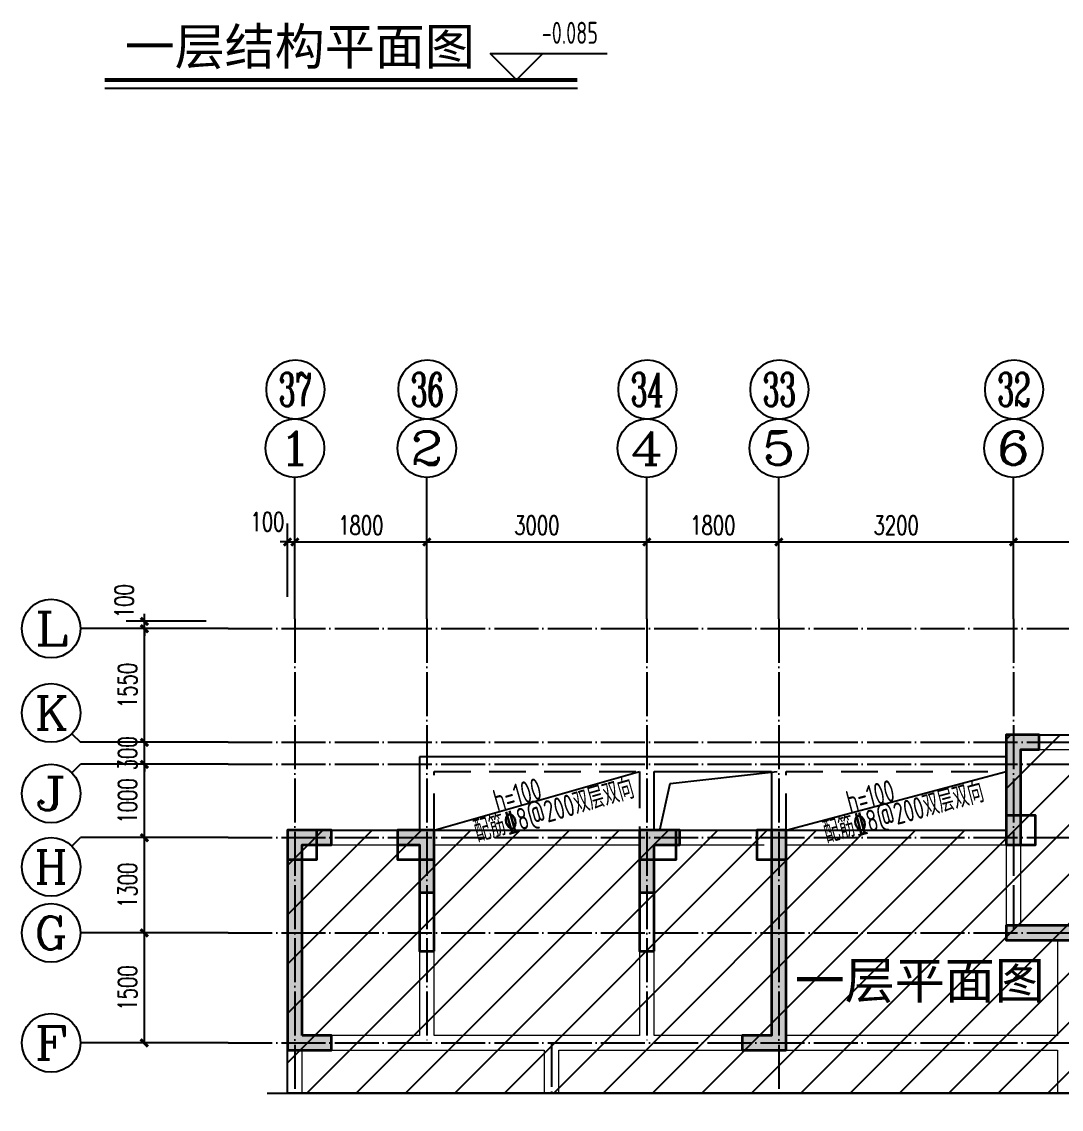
# Model space of a CAD drawing. Extents: x 393367 to 3005760, y 4998 to 826018.
# Drawn here: x 2516382 to 2530557, y 541250 to 556080 of the extents above; entities that cross this region are included whole.
import ezdxf
from ezdxf.enums import TextEntityAlignment as Align

# ---------------------------------------------------------------- set-up
doc = ezdxf.new("R2010")
doc.units = 0
doc.header["$LTSCALE"] = 1000
for name, pattern in [('DASHED', [0.75, 0.5, -0.25]), ('DOTE', [2.42, 2, -0.2, 0.02, -0.2]), ('虚线', [500, 300, -200])]:
    doc.linetypes.add(name, pattern=pattern)
doc.layers.get('0').update_dxf_attribs({"linetype": 'CONTINUOUS'})
doc.layers.get('Defpoints').update_dxf_attribs({"linetype": 'CONTINUOUS'})
for name, color, linetype in [('AXIS', 3, 'CONTINUOUS'), ('AXIS_TEXT', 7, 'CONTINUOUS'), ('COLU', 7, 'CONTINUOUS'), ('DOTE', 8, 'DOTE'), ('S-填充', 251, 'CONTINUOUS'), ('S-引出线', 40, 'CONTINUOUS'), ('S-文字', 7, 'CONTINUOUS'), ('S-标高', 3, 'CONTINUOUS'), ('S-梁', 4, 'DASHED'), ('S-梁实线', 4, 'CONTINUOUS'), ('S-楼板文字', 7, 'CONTINUOUS'), ('S-洞口边线', 7, 'CONTINUOUS'), ('S-砼墙', 150, 'CONTINUOUS'), ('S-砼墙填充', 251, 'CONTINUOUS'), ('THIN', 7, 'CONTINUOUS')]:
    doc.layers.add(name, color=color, linetype=linetype)
doc.layers.add('砼梁虚线', color=4, linetype='虚线', lineweight=18)
doc.styles.add('-宋体', font='')
doc.styles.add('_TCH_AXIS', font='COMPLEX', dxfattribs={"bigfont": 'GBCBIG'})
doc.styles.add('_TCH_DIM_T3', font='SIMPLEX', dxfattribs={"width": 0.705882, "bigfont": 'GBCBIG'})
doc.styles.add('COMPLEX', font='COMPLEX')
doc.styles.add('TSSD_Label', font='Tssdeng.shx', dxfattribs={"width": 0.7, "bigfont": 'hztxt.shx'})
doc.styles.add('TSSD_Rein', font='Tssdeng.shx', dxfattribs={"width": 0.7, "bigfont": 'hztxt.shx'})
doc.styles.get('-宋体').set_extended_font_data('SimSun')
doc.dimstyles.new('_TCH_ARCH&&100', dxfattribs={"dimtxt": 255, "dimasz": 100, "dimexe": 250, "dimexo": 300, "dimgap": 100, "dimtad": 1, "dimdec": 0, "dimzin": 0, "dimdsep": 46, "dimtxsty": '_TCH_DIM_T3', "dimblk": 'ARCHTICK', "dimcen": 0.09, "dimclrt": 7, "dimazin": 2, "dimtfac": 1, "dimtdec": 0, "dimtix": 1, "dimtmove": 2, "dimatfit": 3, "dimldrblk": 'ARCHTICK', "dimfxl": 1, "dimtolj": 1, "dimtzin": 0, "dimarcsym": 0})

# ---------------------------------------------------------------- blocks, each defined once
blk = doc.blocks.new('_ArchTick')
at = {"color": 0, "linetype": 'ByBlock', "const_width": 0.4}
blk.add_lwpolyline([(-0.5, -0.5), (0.5, 0.5)], dxfattribs=at)
blk = doc.blocks.new('*D3055')
at = {"layer": 'AXIS', "color": 0, "lineweight": -2}
for p, q in [((2518898, 543654), (2517804, 543654)), ((2518054, 542154), (2518054, 543654)), ((2518898, 542154), (2517804, 542154))]:
    blk.add_line(p, q, dxfattribs=at)
at = {"layer": 'Defpoints', "color": 0}
for p in [(2518054, 543654), (2519198, 543654), (2519198, 542154)]:
    blk.add_point(p, dxfattribs=at)
at = {"layer": 'AXIS', "color": 0, "lineweight": -2, "xscale": 100, "yscale": 100, "zscale": 100}
for p, rotation in [((2518054, 543654), 90), ((2518054, 542154), 270)]:
    blk.add_blockref('_ArchTick', p, dxfattribs=dict(at, rotation=rotation))
at = {"layer": 'AXIS', "color": 7, "insert": (2517826, 542904), "char_height": 255, "attachment_point": 5, "rotation": 90, "style": '_TCH_DIM_T3'}
blk.add_mtext('\\A1;1500', dxfattribs=at)
blk = doc.blocks.new('*D3056')
at = {"layer": 'AXIS', "color": 0, "lineweight": -2}
for p, q in [((2518898, 544954), (2517804, 544954)), ((2518054, 543654), (2518054, 544954)), ((2518898, 543654), (2517804, 543654))]:
    blk.add_line(p, q, dxfattribs=at)
at = {"layer": 'Defpoints', "color": 0}
for p in [(2518054, 544954), (2519198, 544954), (2519198, 543654)]:
    blk.add_point(p, dxfattribs=at)
at = {"layer": 'AXIS', "color": 0, "lineweight": -2, "xscale": 100, "yscale": 100, "zscale": 100}
for p, rotation in [((2518054, 544954), 90), ((2518054, 543654), 270)]:
    blk.add_blockref('_ArchTick', p, dxfattribs=dict(at, rotation=rotation))
at = {"layer": 'AXIS', "color": 7, "insert": (2517826, 544304), "char_height": 255, "attachment_point": 5, "rotation": 90, "style": '_TCH_DIM_T3'}
blk.add_mtext('\\A1;1300', dxfattribs=at)
blk = doc.blocks.new('*D3057')
at = {"layer": 'AXIS', "color": 0, "lineweight": -2}
for p, q in [((2518898, 545954), (2517804, 545954)), ((2518054, 544954), (2518054, 545954)), ((2518898, 544954), (2517804, 544954))]:
    blk.add_line(p, q, dxfattribs=at)
at = {"layer": 'Defpoints', "color": 0}
for p in [(2518054, 545954), (2519198, 545954), (2519198, 544954)]:
    blk.add_point(p, dxfattribs=at)
at = {"layer": 'AXIS', "color": 0, "lineweight": -2, "xscale": 100, "yscale": 100, "zscale": 100}
for p, rotation in [((2518054, 545954), 90), ((2518054, 544954), 270)]:
    blk.add_blockref('_ArchTick', p, dxfattribs=dict(at, rotation=rotation))
at = {"layer": 'AXIS', "color": 7, "insert": (2517826, 545454), "char_height": 255, "attachment_point": 5, "rotation": 90, "style": '_TCH_DIM_T3'}
blk.add_mtext('\\A1;1000', dxfattribs=at)
blk = doc.blocks.new('*D3058')
at = {"layer": 'AXIS', "color": 0, "lineweight": -2}
for p, q in [((2518054, 546254), (2518054, 546354)), ((2518898, 546254), (2517804, 546254)), ((2518054, 545954), (2518054, 546254)), ((2518898, 545954), (2517804, 545954)), ((2518054, 545954), (2518054, 545854))]:
    blk.add_line(p, q, dxfattribs=at)
at = {"layer": 'Defpoints', "color": 0}
for p in [(2518054, 546254), (2519198, 546254), (2519198, 545954)]:
    blk.add_point(p, dxfattribs=at)
at = {"layer": 'AXIS', "color": 0, "lineweight": -2, "xscale": 100, "yscale": 100, "zscale": 100}
for p, rotation in [((2518054, 546254), 270), ((2518054, 545954), 90)]:
    blk.add_blockref('_ArchTick', p, dxfattribs=dict(at, rotation=rotation))
at = {"layer": 'AXIS', "color": 7, "insert": (2517826, 546104), "char_height": 255, "attachment_point": 5, "rotation": 90, "style": '_TCH_DIM_T3'}
blk.add_mtext('\\A1;300', dxfattribs=at)
blk = doc.blocks.new('*D3059')
at = {"layer": 'AXIS', "color": 0, "lineweight": -2}
for p, q in [((2518898, 547804), (2517804, 547804)), ((2518054, 546254), (2518054, 547804)), ((2518898, 546254), (2517804, 546254))]:
    blk.add_line(p, q, dxfattribs=at)
at = {"layer": 'Defpoints', "color": 0}
for p in [(2518054, 547804), (2519198, 547804), (2519198, 546254)]:
    blk.add_point(p, dxfattribs=at)
at = {"layer": 'AXIS', "color": 0, "lineweight": -2, "xscale": 100, "yscale": 100, "zscale": 100}
for p, rotation in [((2518054, 547804), 90), ((2518054, 546254), 270)]:
    blk.add_blockref('_ArchTick', p, dxfattribs=dict(at, rotation=rotation))
at = {"layer": 'AXIS', "color": 7, "insert": (2517826, 547029), "char_height": 255, "attachment_point": 5, "rotation": 90, "style": '_TCH_DIM_T3'}
blk.add_mtext('\\A1;1550', dxfattribs=at)
blk = doc.blocks.new('*D3060')
at = {"layer": 'AXIS', "color": 0, "lineweight": -2}
for p, q in [((2518054, 547904), (2518054, 548004)), ((2518898, 547904), (2517804, 547904)), ((2518054, 547804), (2518054, 547904)), ((2518898, 547804), (2517804, 547804)), ((2518054, 547804), (2518054, 547704))]:
    blk.add_line(p, q, dxfattribs=at)
at = {"layer": 'Defpoints', "color": 0}
for p in [(2518054, 547904), (2519198, 547904), (2519198, 547804)]:
    blk.add_point(p, dxfattribs=at)
at = {"layer": 'AXIS', "color": 0, "lineweight": -2, "xscale": 100, "yscale": 100, "zscale": 100}
for p, rotation in [((2518054, 547904), 270), ((2518054, 547804), 90)]:
    blk.add_blockref('_ArchTick', p, dxfattribs=dict(at, rotation=rotation))
at = {"layer": 'AXIS', "color": 7, "insert": (2517779, 548179), "char_height": 255, "attachment_point": 5, "rotation": 90, "style": '_TCH_DIM_T3'}
blk.add_mtext('\\A1;100', dxfattribs=at)
blk = doc.blocks.new('*D3061')
at = {"layer": 'AXIS', "color": 0, "lineweight": -2}
for p, q in [((2520007, 548238), (2520007, 549237)), ((2520107, 548238), (2520107, 549237)), ((2520007, 548987), (2519907, 548987)), ((2520007, 548987), (2520107, 548987)), ((2520107, 548987), (2520207, 548987))]:
    blk.add_line(p, q, dxfattribs=at)
at = {"layer": 'Defpoints', "color": 0}
for p in [(2520107, 548987), (2520007, 547938), (2520107, 547938)]:
    blk.add_point(p, dxfattribs=at)
at = {"layer": 'AXIS', "color": 0, "lineweight": -2, "xscale": 100, "yscale": 100, "zscale": 100}
blk.add_blockref('_ArchTick', (2520007, 548987), dxfattribs=at)
at = {"layer": 'AXIS', "color": 0, "lineweight": -2, "xscale": 100, "yscale": 100, "zscale": 100, "rotation": 180}
blk.add_blockref('_ArchTick', (2520107, 548987), dxfattribs=at)
at = {"layer": 'AXIS', "color": 7, "insert": (2519732, 549262), "char_height": 255, "attachment_point": 5, "style": '_TCH_DIM_T3'}
blk.add_mtext('\\A1;100', dxfattribs=at)
blk = doc.blocks.new('*D3062')
at = {"layer": 'AXIS', "color": 0, "lineweight": -2}
for p, q in [((2520107, 548238), (2520107, 549237)), ((2521907, 548238), (2521907, 549237)), ((2520107, 548987), (2521907, 548987))]:
    blk.add_line(p, q, dxfattribs=at)
at = {"layer": 'Defpoints', "color": 0}
for p in [(2521907, 548987), (2520107, 547938), (2521907, 547938)]:
    blk.add_point(p, dxfattribs=at)
at = {"layer": 'AXIS', "color": 0, "lineweight": -2, "xscale": 100, "yscale": 100, "zscale": 100, "rotation": 180}
blk.add_blockref('_ArchTick', (2520107, 548987), dxfattribs=at)
at = {"layer": 'AXIS', "color": 0, "lineweight": -2, "xscale": 100, "yscale": 100, "zscale": 100}
blk.add_blockref('_ArchTick', (2521907, 548987), dxfattribs=at)
at = {"layer": 'AXIS', "color": 7, "insert": (2521007, 549214), "char_height": 255, "attachment_point": 5, "style": '_TCH_DIM_T3'}
blk.add_mtext('\\A1;1800', dxfattribs=at)
blk = doc.blocks.new('*D3063')
at = {"layer": 'AXIS', "color": 0, "lineweight": -2}
for p, q in [((2521907, 548238), (2521907, 549237)), ((2524907, 548238), (2524907, 549237)), ((2521907, 548987), (2524907, 548987))]:
    blk.add_line(p, q, dxfattribs=at)
at = {"layer": 'Defpoints', "color": 0}
for p in [(2524907, 548987), (2521907, 547938), (2524907, 547938)]:
    blk.add_point(p, dxfattribs=at)
at = {"layer": 'AXIS', "color": 0, "lineweight": -2, "xscale": 100, "yscale": 100, "zscale": 100, "rotation": 180}
blk.add_blockref('_ArchTick', (2521907, 548987), dxfattribs=at)
at = {"layer": 'AXIS', "color": 0, "lineweight": -2, "xscale": 100, "yscale": 100, "zscale": 100}
blk.add_blockref('_ArchTick', (2524907, 548987), dxfattribs=at)
at = {"layer": 'AXIS', "color": 7, "insert": (2523407, 549214), "char_height": 255, "attachment_point": 5, "style": '_TCH_DIM_T3'}
blk.add_mtext('\\A1;3000', dxfattribs=at)
blk = doc.blocks.new('*D3064')
at = {"layer": 'AXIS', "color": 0, "lineweight": -2}
for p, q in [((2524907, 548238), (2524907, 549237)), ((2526707, 548238), (2526707, 549237)), ((2524907, 548987), (2526707, 548987))]:
    blk.add_line(p, q, dxfattribs=at)
at = {"layer": 'Defpoints', "color": 0}
for p in [(2526707, 548987), (2524907, 547938), (2526707, 547938)]:
    blk.add_point(p, dxfattribs=at)
at = {"layer": 'AXIS', "color": 0, "lineweight": -2, "xscale": 100, "yscale": 100, "zscale": 100, "rotation": 180}
blk.add_blockref('_ArchTick', (2524907, 548987), dxfattribs=at)
at = {"layer": 'AXIS', "color": 0, "lineweight": -2, "xscale": 100, "yscale": 100, "zscale": 100}
blk.add_blockref('_ArchTick', (2526707, 548987), dxfattribs=at)
at = {"layer": 'AXIS', "color": 7, "insert": (2525807, 549214), "char_height": 255, "attachment_point": 5, "style": '_TCH_DIM_T3'}
blk.add_mtext('\\A1;1800', dxfattribs=at)
blk = doc.blocks.new('*D3065')
at = {"layer": 'AXIS', "color": 0, "lineweight": -2}
for p, q in [((2526707, 548238), (2526707, 549237)), ((2529907, 548238), (2529907, 549237)), ((2526707, 548987), (2529907, 548987))]:
    blk.add_line(p, q, dxfattribs=at)
at = {"layer": 'Defpoints', "color": 0}
for p in [(2529907, 548987), (2526707, 547938), (2529907, 547938)]:
    blk.add_point(p, dxfattribs=at)
at = {"layer": 'AXIS', "color": 0, "lineweight": -2, "xscale": 100, "yscale": 100, "zscale": 100, "rotation": 180}
blk.add_blockref('_ArchTick', (2526707, 548987), dxfattribs=at)
at = {"layer": 'AXIS', "color": 0, "lineweight": -2, "xscale": 100, "yscale": 100, "zscale": 100}
blk.add_blockref('_ArchTick', (2529907, 548987), dxfattribs=at)
at = {"layer": 'AXIS', "color": 7, "insert": (2528307, 549214), "char_height": 255, "attachment_point": 5, "style": '_TCH_DIM_T3'}
blk.add_mtext('\\A1;3200', dxfattribs=at)
blk = doc.blocks.new('*D3066')
at = {"layer": 'AXIS', "color": 0, "lineweight": -2}
for p, q in [((2529907, 548238), (2529907, 549237)), ((2532407, 548238), (2532407, 549237)), ((2529907, 548987), (2532407, 548987))]:
    blk.add_line(p, q, dxfattribs=at)
at = {"layer": 'Defpoints', "color": 0}
for p in [(2532407, 548987), (2529907, 547938), (2532407, 547938)]:
    blk.add_point(p, dxfattribs=at)
at = {"layer": 'AXIS', "color": 0, "lineweight": -2, "xscale": 100, "yscale": 100, "zscale": 100, "rotation": 180}
blk.add_blockref('_ArchTick', (2529907, 548987), dxfattribs=at)
at = {"layer": 'AXIS', "color": 0, "lineweight": -2, "xscale": 100, "yscale": 100, "zscale": 100}
blk.add_blockref('_ArchTick', (2532407, 548987), dxfattribs=at)
at = {"layer": 'AXIS', "color": 7, "insert": (2531157, 549214), "char_height": 255, "attachment_point": 5, "style": '_TCH_DIM_T3'}
blk.add_mtext('\\A1;2500', dxfattribs=at)
blk = doc.blocks.new('_axiso')
blk.add_circle((0, 0), 0.5)
at = {"layer": 'AXIS_TEXT', "style": 'COMPLEX', "width": 1.041667}
blk.add_attdef('A', text='', height=0.56, dxfattribs=at).set_placement((-0.25, -0.28), (0.25, -0.28), align=Align.FIT)

msp = doc.modelspace()

# ---------------------------------------------------------------- hatches: boundary and pattern name
at = {"layer": 'S-填充', "linetype": 'ByBlock'}
h = msp.add_hatch(dxfattribs=at)
h.set_pattern_fill('ANSI31', color=8, scale=150, style=0)
h.paths.add_polyline_path([(2520007.37875, 541470.1364), (2520007.37875, 545054.13004), (2529807.37924, 545054.13004), (2529807.37924, 546354.13096), (2532307.47701, 546354.13096), (2532307.41265, 546891.6125), (2533677.46566, 546891.6125), (2533747.46566, 547111.6125), (2533867.46566, 546671.6125), (2533937.46566, 546891.6125), (2535307.51863, 546891.83462), (2535307.54825, 546354.08416), (2537807.57479, 546354.08416), (2537807.57479, 545054.13004), (2546807.52444, 545054.13004), (2546807.52444, 543392.13322), (2547027.52444, 543322.13322), (2546587.52444, 543202.13322), (2546807.52444, 543132.13322), (2546807.52445, 541470.1364), (2533537.4516, 541470.1364), (2533467.4516, 541250.1364), (2533347.4516, 541690.1364), (2533277.4516, 541470.1364)])
at = {"layer": 'S-砼墙填充'}
for points in [[(2530007.37924, 544854.1308), (2530007.37924, 546154.13096), (2530257.47699, 546154.13096), (2530257.47699, 546354.13096), (2529807.37924, 546354.13096), (2529807.37924, 544854.1308)], [(2520207.37875, 542254.12928), (2520207.37875, 544854.13004), (2520607.47092, 544854.13004), (2520607.47092, 545054.13004), (2520007.37875, 545054.13004), (2520007.37875, 542054.12928), (2520607.37872, 542054.12928), (2520607.37872, 542254.12928)], [(2522007.38033, 544204.12932), (2522007.38033, 545054.13004), (2521507.47701, 545054.13004), (2521507.47701, 544854.13004), (2521807.38033, 544854.13004), (2521807.38033, 544204.12932)], [(2525007.37808, 544204.12944), (2525007.37808, 544854.13004), (2525357.37808, 544854.13004), (2525357.37808, 545054.13004), (2524807.37808, 545054.13004), (2524807.37808, 544204.12944)], [(2526807.47784, 542054.10749), (2526807.47784, 545054.13004), (2526607.47784, 545054.13004), (2526607.47784, 542254.10822), (2526207.47482, 542254.1097), (2526207.47408, 542054.1097)], [(2532507.38064, 543554.1307), (2532507.38064, 544154.1307), (2532307.38064, 544154.1307), (2532307.38064, 543754.1307), (2529807.38291, 543754.1307), (2529807.38291, 543554.1307)]]:
    msp.add_hatch(color=142, dxfattribs=at).paths.add_polyline_path(points)

# ---------------------------------------------------------------- linework, layer by layer
at = {"layer": 'AXIS'}
for p, q in [((2520107.37875, 547938.11267), (2520107.37875, 549864.76129)), ((2521907.37875, 547938.11267), (2521907.37875, 549864.76129)), ((2524907.37875, 547938.11267), (2524907.37875, 549864.76129)), ((2526707.37875, 547938.11267), (2526707.37875, 549864.76129)), ((2529907.37875, 547938.11267), (2529907.37875, 549864.76129)), ((2519198.40652, 547804.13005), (2517182.09003, 547804.13005)), ((2517064.93274, 546371.28733), (2517182.09003, 546254.13005)), ((2519198.40652, 546254.13005), (2517182.09003, 546254.13005)), ((2517064.93274, 545836.97276), (2517182.09003, 545954.13005)), ((2519198.40652, 545954.13005), (2517182.09003, 545954.13005)), ((2517064.93274, 544836.97275), (2517182.09003, 544954.13004)), ((2519198.40652, 544954.13004), (2517182.09003, 544954.13004)), ((2519198.40652, 543654.13004), (2517182.09003, 543654.13004)), ((2519198.40652, 542154.13004), (2517182.09003, 542154.13004))]:
    msp.add_line(p, q, dxfattribs=at)
at = {"layer": 'COLU', "lineweight": 35}
for points in [[(2529807.37924, 544854.13004), (2530207.37924, 544854.13004), (2530207.37924, 545254.13004), (2529807.37924, 545254.13004)], [(2520407.37875, 545054.13004), (2520007.37875, 545054.13004), (2520007.37875, 544654.13004), (2520407.37875, 544654.13004)], [(2522007.38033, 545054.13004), (2521507.47701, 545054.13004), (2521507.47701, 544654.13004), (2522007.38033, 544654.13004)], [(2525307.28141, 545054.13004), (2524807.37808, 545054.13004), (2524807.37808, 544654.13004), (2525307.28141, 544654.13004)], [(2526807.31573, 545054.13003), (2526407.31573, 545054.13003), (2526407.31573, 544654.13003), (2526807.31573, 544654.13003)]]:
    msp.add_lwpolyline(points, close=True, dxfattribs=at)
at = {"layer": 'DOTE', "linetype": 'DOTE', "ltscale": 0.3}
for p, q in [((2520107.37875, 547938.11267), (2520107.37875, 541470.1364)), ((2521907.37875, 547938.11267), (2521907.37875, 542154.13004)), ((2524907.37875, 547938.11267), (2524907.37875, 542154.13004)), ((2526707.37875, 547938.11267), (2526707.37875, 541470.1364)), ((2529907.37875, 547938.11267), (2529907.37875, 543654.13004)), ((2519198.40652, 547804.13005), (2546807.52445, 547804.13005)), ((2519198.40652, 546254.13005), (2546807.52445, 546254.13005)), ((2519198.40652, 545954.13005), (2546807.52445, 545954.13005)), ((2519198.40652, 544954.13004), (2546807.52445, 544954.13004)), ((2519198.40652, 543654.13004), (2546807.52445, 543654.13004)), ((2519198.40652, 542154.13004), (2546807.52445, 542154.13004)), ((2523607.37875, 542154.13004), (2523607.37875, 541470.1364))]:
    msp.add_line(p, q, dxfattribs=at)
at = {"layer": 'S-引出线'}
for p, q in [((2522007.38033, 545054.13004), (2524807.37808, 545854.13004)), ((2526807.47784, 545054.13004), (2529807.37924, 545854.13004))]:
    msp.add_line(p, q, dxfattribs=at)
at = {"layer": 'S-引出线', "color": 3, "const_width": 56}
msp.add_lwpolyline([(2517512.98988, 555287.00132), (2523959.68804, 555287.00132)], dxfattribs=at)
at = {"layer": 'S-引出线', "color": 3}
msp.add_lwpolyline([(2517512.98988, 555175.00132), (2523959.68804, 555175.00132)], dxfattribs=at)
at = {"layer": 'S-标高'}
for p, q in [((2523129.27756, 555287.00132), (2522769.27756, 555647.00132)), ((2522769.27756, 555647.00132), (2524363.23226, 555647.00132)), ((2523129.27756, 555287.00132), (2523489.27756, 555647.00132))]:
    msp.add_line(p, q, dxfattribs=at)
at = {"layer": 'S-梁'}
for p, q in [((2522007.38033, 545854.13004), (2524807.37808, 545854.13004)), ((2522007.38033, 545054.13004), (2522007.38033, 545854.13004)), ((2524807.37808, 545854.13004), (2524807.37808, 545054.13004)), ((2526807.47784, 545054.13004), (2526807.47784, 545854.13004)), ((2526807.47784, 545854.13004), (2529807.37924, 545854.13004))]:
    msp.add_line(p, q, dxfattribs=at)
at = {"layer": 'S-梁实线'}
for p, q in [((2524907.37808, 546054.13004), (2521807.38033, 546054.13004)), ((2521807.38033, 546054.13004), (2521807.38033, 545054.13004)), ((2526707.47784, 546054.13004), (2524907.37808, 546054.13004)), ((2529807.37924, 546054.13004), (2526707.47784, 546054.13004)), ((2525007.37808, 545054.13004), (2525007.37808, 545854.13004)), ((2525007.37808, 545854.13004), (2526607.47784, 545854.13004)), ((2526607.47784, 545854.13004), (2526607.47784, 545054.13004))]:
    msp.add_line(p, q, dxfattribs=at)
at = {"layer": 'S-洞口边线'}
msp.add_lwpolyline([(2525082.37808, 545054.13004), (2525223.9662, 545693.14132), (2526682.47784, 545854.13004)], dxfattribs=at)
at = {"layer": 'S-砼墙', "color": 150, "lineweight": 35}
for points in [[(2530007.37924, 544854.1308), (2530007.37924, 546154.13096), (2530257.47699, 546154.13096), (2530257.47699, 546354.13096), (2529807.37924, 546354.13096), (2529807.37924, 544854.1308)], [(2520207.37875, 542254.12928), (2520207.37875, 544854.13004), (2520607.47092, 544854.13004), (2520607.47092, 545054.13004), (2520007.37875, 545054.13004), (2520007.37875, 542054.12928), (2520607.37872, 542054.12928), (2520607.37872, 542254.12928)], [(2522007.38033, 544204.12932), (2522007.38033, 545054.13004), (2521507.47701, 545054.13004), (2521507.47701, 544854.13004), (2521807.38033, 544854.13004), (2521807.38033, 544204.12932)], [(2525007.37808, 544204.12944), (2525007.37808, 544854.13004), (2525357.37808, 544854.13004), (2525357.37808, 545054.13004), (2524807.37808, 545054.13004), (2524807.37808, 544204.12944)], [(2526807.47784, 542054.10749), (2526807.47784, 545054.13004), (2526607.47784, 545054.13004), (2526607.47784, 542254.10822), (2526207.47482, 542254.1097), (2526207.47408, 542054.1097)], [(2532507.38064, 543554.1307), (2532507.38064, 544154.1307), (2532307.38064, 544154.1307), (2532307.38064, 543754.1307), (2529807.38291, 543754.1307), (2529807.38291, 543554.1307)]]:
    msp.add_lwpolyline(points, close=True, dxfattribs=at)
at = {"layer": 'S-砼墙', "color": 40, "lineweight": 35}
msp.add_lwpolyline([(2522007.38033, 543404.12932), (2522007.38033, 545054.13004), (2521507.47701, 545054.13004), (2521507.47701, 544854.13004), (2521807.38033, 544854.13004), (2521807.38033, 543404.12932), (2522007.38033, 543404.12932)], dxfattribs=at)
msp.add_lwpolyline([(2525007.37808, 543404.12944), (2525007.37808, 544854.13004), (2525357.37808, 544854.13004), (2525357.37808, 545054.13004), (2524807.37808, 545054.13004), (2524807.37808, 543404.12944)], close=True, dxfattribs=at)
at = {"layer": 'S-砼墙填充'}
msp.add_lwpolyline([(2546807.52445, 541470.1364), (2533537.4516, 541470.1364), (2533467.4516, 541250.1364), (2533347.4516, 541690.1364), (2533277.4516, 541470.1364), (2520007.37875, 541470.1364), (2520007.37875, 541470.1364), (2520007.37875, 545054.13004), (2529807.37924, 545054.13004), (2529807.37924, 546354.13096), (2532307.47701, 546354.13096), (2532307.41265, 546891.6125), (2533677.46566, 546891.6125), (2533747.46566, 547111.6125), (2533867.46566, 546671.6125), (2533937.46566, 546891.6125), (2535307.51863, 546891.83462), (2535307.54825, 546354.08416), (2537807.57479, 546354.08416), (2537807.57479, 545054.13004), (2546807.52444, 545054.13004)], dxfattribs=at)
at = {"layer": 'THIN'}
msp.add_lwpolyline([(2519727.37875, 541470.1364), (2533277.4516, 541470.1364), (2533347.4516, 541690.1364), (2533467.4516, 541250.1364), (2533537.4516, 541470.1364), (2547087.52445, 541470.1364)], dxfattribs=at)
at = {"layer": '砼梁虚线', "lineweight": 18}
for p, q in [((2531457.47699, 546354.13096), (2530257.47699, 546354.13096)), ((2530257.47699, 546154.13096), (2531457.47699, 546154.13096)), ((2521507.47701, 545054.13004), (2520607.47092, 545054.13004)), ((2524807.37808, 545054.13004), (2522007.38033, 545054.13004)), ((2526507.47784, 545054.13004), (2525357.37808, 545054.13004)), ((2529807.37924, 545054.13004), (2526807.31573, 545054.13004)), ((2520607.47092, 544854.13004), (2521507.47701, 544854.13004)), ((2522007.38033, 544854.13004), (2524807.37808, 544854.13004)), ((2525357.37808, 544854.13004), (2526507.47784, 544854.13004)), ((2526807.31573, 544854.13004), (2529807.37924, 544854.13004)), ((2529807.37924, 544854.13004), (2529807.37924, 543754.1307)), ((2530007.37924, 543754.1307), (2530007.37924, 544854.13004)), ((2530507.38034, 543554.1307), (2530507.38034, 542254.10786)), ((2521807.38033, 543404.12992), (2521807.37337, 542254.12587)), ((2522007.37337, 542254.12522), (2522007.38033, 543404.12871)), ((2524807.37808, 543404.12944), (2524807.37808, 542254.11487)), ((2525007.37808, 542254.11413), (2525007.37808, 543404.12944)), ((2521807.37337, 542254.12587), (2520607.37901, 542254.12928)), ((2523607.38267, 542254.11931), (2522007.37337, 542254.12522)), ((2524807.37808, 542254.11487), (2523607.38267, 542254.11931)), ((2526207.47482, 542254.1097), (2525007.37808, 542254.11413)), ((2530507.38034, 542254.10786), (2526807.47784, 542254.10786)), ((2520007.37875, 542054.12928), (2520007.37875, 541470.1364)), ((2520207.37875, 541470.1364), (2520207.37875, 542054.12928)), ((2520607.37844, 542054.12928), (2521907.37248, 542054.12558)), ((2521907.37239, 542054.12558), (2523507.3823, 542054.11968)), ((2523507.3823, 542054.11968), (2523507.3823, 541470.1364)), ((2523707.3823, 541470.1364), (2523707.3823, 542054.11894)), ((2523707.3823, 542054.11894), (2524907.37771, 542054.1145)), ((2524907.37771, 542054.1145), (2526207.47408, 542054.1097)), ((2526807.47784, 542054.10786), (2530507.38034, 542054.10786)), ((2530507.38034, 542054.10786), (2530507.38034, 541470.1364))]:
    msp.add_line(p, q, dxfattribs=at)

# ---------------------------------------------------------------- block references
at = {"layer": 'AXIS'}
ref = msp.add_blockref('_axiso', (2520113.1947, 551064.69264), dxfattribs=dict(at, xscale=-800, yscale=800, zscale=800))
ref.add_attrib('A', '37', dxfattribs={"layer": 'AXIS_TEXT', "height": 452.54834, "style": '_TCH_AXIS', "width": 0.636364}).set_placement((2519886.92053, 550838.41847), (2520339.46887, 550838.41847), align=Align.FIT)
ref = msp.add_blockref('_axiso', (2521913.1947, 551064.69264), dxfattribs=dict(at, xscale=-800, yscale=800, zscale=800))
ref.add_attrib('A', '36', dxfattribs={"layer": 'AXIS_TEXT', "height": 452.54834, "style": '_TCH_AXIS', "width": 0.636364}).set_placement((2521686.92053, 550838.41847), (2522139.46887, 550838.41847), align=Align.FIT)
ref = msp.add_blockref('_axiso', (2524913.1947, 551064.69264), dxfattribs=dict(at, xscale=-800, yscale=800, zscale=800))
ref.add_attrib('A', '34', dxfattribs={"layer": 'AXIS_TEXT', "height": 452.54834, "style": '_TCH_AXIS', "width": 0.6}).set_placement((2524686.92053, 550838.41847), (2525139.46887, 550838.41847), align=Align.FIT)
ref = msp.add_blockref('_axiso', (2526713.1947, 551064.69264), dxfattribs=dict(at, xscale=-800, yscale=800, zscale=800))
ref.add_attrib('A', '33', dxfattribs={"layer": 'AXIS_TEXT', "height": 452.54834, "style": '_TCH_AXIS', "width": 0.636364}).set_placement((2526486.92053, 550838.41847), (2526939.46887, 550838.41847), align=Align.FIT)
ref = msp.add_blockref('_axiso', (2529913.1947, 551064.69264), dxfattribs=dict(at, xscale=-800, yscale=800, zscale=800))
ref.add_attrib('A', '32', dxfattribs={"layer": 'AXIS_TEXT', "height": 452.54834, "style": '_TCH_AXIS', "width": 0.636364}).set_placement((2529686.92053, 550838.41847), (2530139.46887, 550838.41847), align=Align.FIT)
ref = msp.add_blockref('_axiso', (2520107.37875, 550264.76129), dxfattribs=dict(at, xscale=800, yscale=800, zscale=800))
ref.add_attrib('A', '1', dxfattribs={"layer": 'AXIS_TEXT', "height": 452.54834, "style": '_TCH_AXIS', "width": 2.333333}).set_placement((2519881.10458, 550038.48712), (2520333.65292, 550038.48712), align=Align.FIT)
ref = msp.add_blockref('_axiso', (2521907.37875, 550264.76129), dxfattribs=dict(at, xscale=800, yscale=800, zscale=800))
ref.add_attrib('A', '2', dxfattribs={"layer": 'AXIS_TEXT', "height": 452.54834, "style": '_TCH_AXIS', "width": 1.5}).set_placement((2521681.10458, 550038.48712), (2522133.65292, 550038.48712), align=Align.FIT)
ref = msp.add_blockref('_axiso', (2524907.37875, 550264.76129), dxfattribs=dict(at, xscale=800, yscale=800, zscale=800))
ref.add_attrib('A', '4', dxfattribs={"layer": 'AXIS_TEXT', "height": 452.54834, "style": '_TCH_AXIS', "width": 1.3125}).set_placement((2524681.10458, 550038.48712), (2525133.65292, 550038.48712), align=Align.FIT)
ref = msp.add_blockref('_axiso', (2526707.37875, 550264.76129), dxfattribs=dict(at, xscale=800, yscale=800, zscale=800))
ref.add_attrib('A', '5', dxfattribs={"layer": 'AXIS_TEXT', "height": 452.54834, "style": '_TCH_AXIS', "width": 1.5}).set_placement((2526481.10458, 550038.48712), (2526933.65292, 550038.48712), align=Align.FIT)
ref = msp.add_blockref('_axiso', (2529907.37875, 550264.76129), dxfattribs=dict(at, xscale=800, yscale=800, zscale=800))
ref.add_attrib('A', '6', dxfattribs={"layer": 'AXIS_TEXT', "height": 452.54834, "style": '_TCH_AXIS', "width": 1.5}).set_placement((2529681.10458, 550038.48712), (2530133.65292, 550038.48712), align=Align.FIT)
ref = msp.add_blockref('_axiso', (2516782.09003, 547804.13005), dxfattribs=dict(at, xscale=800, yscale=800, zscale=800))
ref.add_attrib('A', 'L', dxfattribs={"layer": 'AXIS_TEXT', "height": 452.54834, "style": '_TCH_AXIS', "width": 1.4}).set_placement((2516555.81586, 547577.85588), (2517008.3642, 547577.85588), align=Align.FIT)
ref = msp.add_blockref('_axiso', (2516782.09003, 546654.13005), dxfattribs=dict(at, xscale=800, yscale=800, zscale=800))
ref.add_attrib('A', 'K', dxfattribs={"layer": 'AXIS_TEXT', "height": 452.54834, "style": '_TCH_AXIS', "width": 1.105263}).set_placement((2516555.81586, 546427.85588), (2517008.3642, 546427.85588), align=Align.FIT)
ref = msp.add_blockref('_axiso', (2516782.09003, 545554.13005), dxfattribs=dict(at, xscale=800, yscale=800, zscale=800))
ref.add_attrib('A', 'J', dxfattribs={"layer": 'AXIS_TEXT', "height": 452.54834, "style": '_TCH_AXIS', "width": 1.909091}).set_placement((2516555.81586, 545327.85588), (2517008.3642, 545327.85588), align=Align.FIT)
ref = msp.add_blockref('_axiso', (2516782.09003, 544554.13004), dxfattribs=dict(at, xscale=800, yscale=800, zscale=800))
ref.add_attrib('A', 'H', dxfattribs={"layer": 'AXIS_TEXT', "height": 452.54834, "style": '_TCH_AXIS', "width": 1.05}).set_placement((2516555.81586, 544327.85587), (2517008.3642, 544327.85587), align=Align.FIT)
ref = msp.add_blockref('_axiso', (2516782.09003, 543654.13004), dxfattribs=dict(at, xscale=800, yscale=800, zscale=800))
ref.add_attrib('A', 'G', dxfattribs={"layer": 'AXIS_TEXT', "height": 452.54834, "style": '_TCH_AXIS', "width": 1.166667}).set_placement((2516555.81586, 543427.85587), (2517008.3642, 543427.85587), align=Align.FIT)
ref = msp.add_blockref('_axiso', (2516782.09003, 542154.13004), dxfattribs=dict(at, xscale=800, yscale=800, zscale=800))
ref.add_attrib('A', 'F', dxfattribs={"layer": 'AXIS_TEXT', "height": 452.54834, "style": '_TCH_AXIS', "width": 1.3125}).set_placement((2516555.81586, 541927.85587), (2517008.3642, 541927.85587), align=Align.FIT)

# ---------------------------------------------------------------- texts
at = {"layer": 'S-文字', "style": '-宋体'}
for s, p in [('一层结构平面图', (2517785.47252, 555493.51609)), ('一层平面图', (2526923.49621, 542757.92623))]:
    msp.add_text(s, height=500, dxfattribs=at).set_placement(p)
at = {"layer": 'S-标高', "style": 'TSSD_Label', "width": 0.7}
msp.add_text('-0.085', height=300, dxfattribs=at).set_placement((2524240.14222, 555689.37732), align=Align.BOTTOM_RIGHT)
at = {"layer": 'S-楼板文字', "style": 'TSSD_Rein', "width": 0.7}
for s, rotation, p in [('配筋%%1328@200双层双向', 15.945408071, (2522602.68963, 544883.7814)), ('h=100', 15.945408071, (2522864.29925, 545307.19513)), ('配筋%%1328@200双层双向', 14.931886049, (2527362.30582, 544870.72278)), ('h=100', 14.931886049, (2527674.30641, 545291.8488))]:
    msp.add_text(s, height=300, rotation=rotation, dxfattribs=at).set_placement(p)

# ---------------------------------------------------------------- dimensions: what is measured, and where the dimension line sits
at = {"layer": 'AXIS'}
for base, p1, p2, angle, picture, middle in [((2520107.37875, 548986.76708), (2520007.37875, 547938.11267), (2520107.37875, 547938.11267), 0, '*D3061', (2519732.37875, 549261.76708)), ((2518053.92266, 547904.13004), (2519198.40652, 547804.13005), (2519198.40652, 547904.13004), 90, '*D3060', (2517778.92266, 548179.13004))]:
    dim = msp.add_linear_dim(base=base, p1=p1, p2=p2, angle=angle, dimstyle='_TCH_ARCH&&100', dxfattribs=at)
    dim.commit()
    dim.dimension.update_dxf_attribs({"geometry": picture, "text_midpoint": middle, "dimtype": 161})
for p1, p2, distance, picture, middle in [((2520107.37875, 547938.11267), (2521907.37875, 547938.11267), 1048.65441, '*D3062', (2521007.37875, 549214.26708)), ((2521907.37875, 547938.11267), (2524907.37875, 547938.11267), 1048.65441, '*D3063', (2523407.37875, 549214.26708)), ((2524907.37875, 547938.11267), (2526707.37875, 547938.11267), 1048.65441, '*D3064', (2525807.37875, 549214.26708)), ((2526707.37875, 547938.11267), (2529907.37875, 547938.11267), 1048.65441, '*D3065', (2528307.37875, 549214.26708)), ((2529907.37875, 547938.11267), (2532407.37875, 547938.11267), 1048.65441, '*D3066', (2531157.37875, 549214.26708)), ((2519198.40652, 546254.13005), (2519198.40652, 547804.13005), 1144.48386, '*D3059', (2517826.42266, 547029.13005)), ((2519198.40652, 545954.13005), (2519198.40652, 546254.13005), 1144.48386, '*D3058', (2517826.42266, 546104.13005)), ((2519198.40652, 544954.13004), (2519198.40652, 545954.13005), 1144.48386, '*D3057', (2517826.42266, 545454.13004)), ((2519198.40652, 543654.13004), (2519198.40652, 544954.13004), 1144.48386, '*D3056', (2517826.42266, 544304.13004)), ((2519198.40652, 542154.13004), (2519198.40652, 543654.13004), 1144.48386, '*D3055', (2517826.42266, 542904.13004))]:
    dim = msp.add_aligned_dim(p1=p1, p2=p2, distance=distance, dimstyle='_TCH_ARCH&&100', dxfattribs=at)
    dim.commit()
    dim.dimension.update_dxf_attribs({"geometry": picture, "text_midpoint": middle})

doc.saveas('drawing.dxf')
